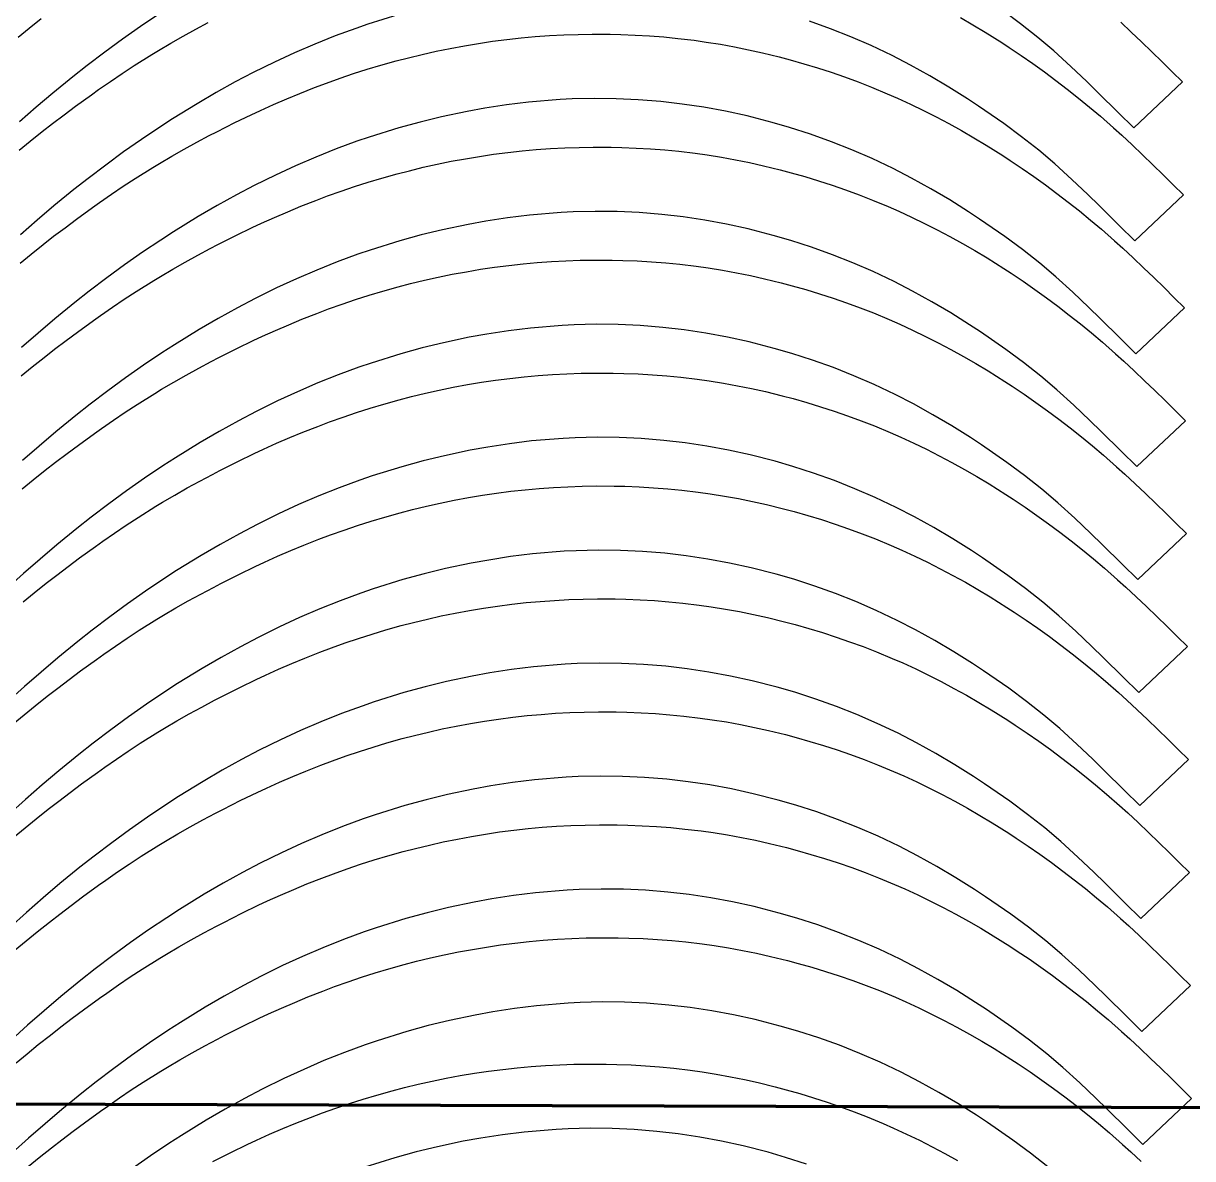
# Model space of a CAD drawing. Header units: millimetres. Extents: x -10628 to 24720, y -21829 to 4032.
# Drawn here: x 13869 to 14398, y -12614 to -12099 of the extents above; entities that cross this region are included whole.
import ezdxf

# ---------------------------------------------------------------- set-up
doc = ezdxf.new("R2010")
doc.units = ezdxf.units.MM

msp = doc.modelspace()

# ---------------------------------------------------------------- linework, layer by layer
at = {"color": 1, "lineweight": 211}
msp.add_line((4702.488, -12563.343), (17242.724, -12598.284), dxfattribs=at)
for points in [[(13930.175, -12095.208, 0), (13921.904, -12100.771, 0), (13913.747, -12106.502, 0), (13905.704, -12112.394, 0), (13897.776, -12118.438, 0), (13891.292, -12123.558, 0), (13882.262, -12130.953, 0), (13874.665, -12137.403, 0), (13867.163, -12143.963, 0)], [(14038.461, -12095.567, 0), (14024.925, -12099.78, 0), (14019.474, -12101.651, 0), (14010.117, -12105.096, 0), (14000.857, -12108.797, 0), (13991.696, -12112.744, 0), (13982.64, -12116.924, 0), (13972.924, -12121.716, 0), (13964.854, -12125.94, 0), (13956.128, -12130.759, 0), (13947.516, -12135.774, 0), (13936.384, -12142.643, 0), (13930.631, -12146.367, 0), (13922.359, -12151.93, 0), (13914.202, -12157.661, 0), (13906.16, -12163.552, 0), (13898.232, -12169.596, 0), (13891.748, -12174.716, 0), (13882.718, -12182.111, 0), (13875.121, -12188.561, 0), (13867.618, -12195.122, 0)], [(14293.156, -12096.78, 0), (14298.765, -12100.017, 0), (14304.317, -12103.352, 0), (14311.903, -12108.118, 0), (14315.249, -12110.299, 0), (14320.627, -12113.907, 0), (14325.945, -12117.602, 0), (14331.202, -12121.382, 0), (14336.397, -12125.246, 0), (14341.53, -12129.192, 0), (14346.598, -12133.218, 0), (14351.602, -12137.323, 0), (14356.54, -12141.504, 0), (14362.524, -12146.753, 0), (14366.214, -12150.09, 0), (14370.958, -12154.485, 0), (14375.651, -12158.933, 0), (14380.304, -12163.425, 0), (14384.926, -12167.949, 0), (14389.529, -12172.494, 0), (14394.121, -12177.051, 0), (14372.159, -12197.872, 0), (14365.053, -12190.889, 0), (14355.955, -12181.96, 0), (14350.816, -12176.939, 0), (14343.614, -12170.05, 0), (14335.923, -12163.055, 0), (14328.653, -12156.898, 0), (14320.833, -12150.719, 0), (14312.818, -12144.784, 0), (14301.345, -12136.852, 0), (14296.323, -12133.555, 0), (14287.88, -12128.245, 0), (14279.304, -12123.161, 0), (14270.589, -12118.327, 0), (14262.208, -12114.004, 0), (14252.716, -12109.496, 0), (14243.565, -12105.523, 0), (14234.287, -12101.85, 0), (14224.892, -12098.478, 0)], [(14365.759, -12098.932, 0), (14370.502, -12103.326, 0), (14375.195, -12107.774, 0), (14379.848, -12112.266, 0), (14384.47, -12116.79, 0), (14389.073, -12121.336, 0), (14393.665, -12125.892, 0), (14371.703, -12146.713, 0), (14364.598, -12139.73, 0), (14355.499, -12130.801, 0), (14350.36, -12125.781, 0), (14343.158, -12118.892, 0), (14335.467, -12111.896, 0), (14328.198, -12105.739, 0), (14320.377, -12099.561, 0), (14312.362, -12093.625, 0)], [(13866.514, -12105.641, 0), (13871.524, -12101.55, 0), (13876.995, -12097.193, 0)], [(13866.97, -12156.8, 0), (13871.98, -12152.709, 0), (13877.45, -12148.351, 0), (13882.137, -12144.701, 0), (13887.28, -12140.781, 0), (13892.466, -12136.916, 0), (13899.66, -12131.698, 0), (13902.964, -12129.358, 0), (13908.278, -12125.67, 0), (13913.639, -12122.05, 0), (13919.05, -12118.507, 0), (13927.007, -12113.511, 0), (13930.035, -12111.679, 0), (13935.61, -12108.401, 0), (13941.236, -12105.209, 0), (13946.907, -12102.098, 0), (13952.619, -12099.062, 0)], [(13867.426, -12207.958, 0), (13872.435, -12203.868, 0), (13877.906, -12199.51, 0), (13882.593, -12195.86, 0), (13887.736, -12191.939, 0), (13892.922, -12188.075, 0), (13900.116, -12182.857, 0), (13903.419, -12180.517, 0), (13908.733, -12176.828, 0), (13914.095, -12173.209, 0), (13919.506, -12169.666, 0), (13927.463, -12164.669, 0), (13930.491, -12162.837, 0), (13936.066, -12159.56, 0), (13941.692, -12156.368, 0), (13947.363, -12153.256, 0), (13953.075, -12150.221, 0), (13956.445, -12148.472, 0), (13964.606, -12144.36, 0), (13972.069, -12140.758, 0), (13976.282, -12138.796, 0), (13982.179, -12136.138, 0), (13988.114, -12133.568, 0), (13994.09, -12131.091, 0), (14000.777, -12128.451, 0), (14006.157, -12126.431, 0), (14012.249, -12124.254, 0), (14018.377, -12122.182, 0), (14024.54, -12120.216, 0), (14030.738, -12118.358, 0), (14037.701, -12116.411, 0), (14043.231, -12114.971, 0), (14049.522, -12113.444, 0), (14055.841, -12112.031, 0), (14062.184, -12110.732, 0), (14068.55, -12109.55, 0), (14074.936, -12108.484, 0), (14081.34, -12107.537, 0), (14087.76, -12106.71, 0), (14094.279, -12105.996, 0), (14100.638, -12105.421, 0), (14107.092, -12104.959, 0), (14113.553, -12104.617, 0), (14120.019, -12104.396, 0), (14126.488, -12104.293, 0), (14134.529, -12104.33, 0), (14139.428, -12104.442, 0), (14145.894, -12104.694, 0), (14152.354, -12105.068, 0), (14158.805, -12105.569, 0), (14165.244, -12106.198, 0), (14172.621, -12107.083, 0), (14178.075, -12107.854, 0), (14184.461, -12108.882, 0), (14190.827, -12110.041, 0), (14197.168, -12111.326, 0), (14203.485, -12112.735, 0), (14211.161, -12114.618, 0), (14216.034, -12115.911, 0), (14222.263, -12117.676, 0), (14228.457, -12119.557, 0), (14234.614, -12121.556, 0), (14240.732, -12123.673, 0), (14246.807, -12125.908, 0), (14252.836, -12128.26, 0), (14260.056, -12131.259, 0), (14264.749, -12133.319, 0), (14270.629, -12136.024, 0), (14276.455, -12138.841, 0), (14282.229, -12141.768, 0), (14287.948, -12144.802, 0), (14293.612, -12147.939, 0), (14299.221, -12151.176, 0), (14304.773, -12154.51, 0), (14312.358, -12159.277, 0), (14315.705, -12161.458, 0), (14321.083, -12165.066, 0), (14326.401, -12168.761, 0), (14331.658, -12172.541, 0), (14336.853, -12176.405, 0), (14341.986, -12180.351, 0), (14347.054, -12184.377, 0), (14352.058, -12188.481, 0), (14356.996, -12192.663, 0), (14362.98, -12197.911, 0), (14366.67, -12201.249, 0), (14371.413, -12205.643, 0), (14376.107, -12210.092, 0), (14380.759, -12214.583, 0), (14385.382, -12219.107, 0), (14389.985, -12223.653, 0), (14394.577, -12228.209, 0), (14372.614, -12249.03, 0), (14365.509, -12242.047, 0), (14356.411, -12233.118, 0), (14351.272, -12228.098, 0), (14344.07, -12221.209, 0), (14336.379, -12214.213, 0), (14329.109, -12208.057, 0), (14321.289, -12201.878, 0), (14313.274, -12195.942, 0), (14301.801, -12188.011, 0), (14296.779, -12184.713, 0), (14288.336, -12179.403, 0), (14279.76, -12174.319, 0), (14271.044, -12169.485, 0), (14262.664, -12165.163, 0), (14253.172, -12160.655, 0), (14244.021, -12156.682, 0), (14234.742, -12153.008, 0), (14225.347, -12149.637, 0), (14215.848, -12146.569, 0), (14207.976, -12144.278, 0), (14196.583, -12141.355, 0), (14186.837, -12139.219, 0), (14177.029, -12137.407, 0), (14167.167, -12135.923, 0), (14157.549, -12134.805, 0), (14147.319, -12133.971, 0), (14137.355, -12133.509, 0), (14127.381, -12133.39, 0), (14117.411, -12133.615, 0), (14111.948, -12133.884, 0), (14097.528, -12135.086, 0), (14087.633, -12136.31, 0), (14077.778, -12137.836, 0), (14069.799, -12139.288, 0), (14058.221, -12141.734, 0), (14048.533, -12144.093, 0), (14038.917, -12146.725, 0), (14025.381, -12150.939, 0), (14019.93, -12152.809, 0), (14010.573, -12156.255, 0), (14001.312, -12159.956, 0), (13992.152, -12163.902, 0), (13983.096, -12168.082, 0), (13973.38, -12172.875, 0), (13965.31, -12177.099, 0), (13956.584, -12181.917, 0), (13947.971, -12186.933, 0), (13936.84, -12193.801, 0), (13931.087, -12197.525, 0), (13922.815, -12203.088, 0), (13914.658, -12208.819, 0), (13906.616, -12214.711, 0), (13898.688, -12220.755, 0), (13892.203, -12225.875, 0), (13883.173, -12233.27, 0), (13875.576, -12239.72, 0), (13868.074, -12246.28, 0)], [(13867.882, -12259.117, 0), (13872.891, -12255.026, 0), (13878.362, -12250.668, 0), (13883.049, -12247.018, 0), (13888.192, -12243.098, 0), (13893.377, -12239.233, 0), (13900.572, -12234.016, 0), (13903.875, -12231.675, 0), (13909.189, -12227.987, 0), (13914.55, -12224.367, 0), (13919.962, -12220.824, 0), (13927.919, -12215.828, 0), (13930.946, -12213.996, 0), (13936.522, -12210.718, 0), (13942.148, -12207.526, 0), (13947.819, -12204.415, 0), (13953.531, -12201.379, 0), (13956.901, -12199.63, 0), (13965.062, -12195.518, 0), (13972.525, -12191.917, 0), (13976.738, -12189.955, 0), (13982.634, -12187.296, 0), (13988.57, -12184.727, 0), (13994.545, -12182.249, 0), (14001.233, -12179.609, 0), (14006.613, -12177.589, 0), (14012.705, -12175.413, 0), (14018.833, -12173.341, 0), (14024.996, -12171.375, 0), (14031.194, -12169.517, 0), (14038.157, -12167.57, 0), (14043.687, -12166.129, 0), (14049.978, -12164.603, 0), (14056.296, -12163.189, 0), (14062.64, -12161.891, 0), (14069.006, -12160.708, 0), (14075.392, -12159.643, 0), (14081.796, -12158.696, 0), (14088.216, -12157.869, 0), (14094.734, -12157.154, 0), (14101.094, -12156.579, 0), (14107.547, -12156.117, 0), (14114.008, -12155.776, 0), (14120.474, -12155.554, 0), (14126.944, -12155.452, 0), (14134.985, -12155.489, 0), (14139.884, -12155.6, 0), (14146.35, -12155.852, 0), (14152.81, -12156.227, 0), (14159.261, -12156.727, 0), (14165.7, -12157.356, 0), (14173.077, -12158.242, 0), (14178.53, -12159.013, 0), (14184.917, -12160.041, 0), (14191.282, -12161.199, 0), (14197.624, -12162.484, 0), (14203.941, -12163.893, 0), (14211.616, -12165.777, 0), (14216.49, -12167.07, 0), (14222.719, -12168.834, 0), (14228.913, -12170.716, 0), (14235.07, -12172.715, 0), (14241.187, -12174.832, 0), (14247.262, -12177.066, 0), (14253.292, -12179.418, 0), (14260.512, -12182.418, 0), (14265.205, -12184.478, 0), (14271.084, -12187.182, 0), (14276.911, -12190, 0), (14282.684, -12192.927, 0), (14288.404, -12195.96, 0), (14294.068, -12199.097, 0), (14299.676, -12202.334, 0), (14305.229, -12205.669, 0), (14312.814, -12210.435, 0), (14316.16, -12212.617, 0), (14321.538, -12216.224, 0), (14326.856, -12219.919, 0), (14332.114, -12223.7, 0), (14337.309, -12227.563, 0), (14342.441, -12231.509, 0), (14347.51, -12235.535, 0), (14352.514, -12239.64, 0), (14357.451, -12243.821, 0), (14363.435, -12249.07, 0), (14367.126, -12252.407, 0), (14371.869, -12256.802, 0), (14376.562, -12261.25, 0), (14381.215, -12265.742, 0), (14385.838, -12270.266, 0), (14390.44, -12274.811, 0), (14395.033, -12279.368, 0), (14373.07, -12300.189, 0), (14365.965, -12293.206, 0), (14356.867, -12284.277, 0), (14351.727, -12279.256, 0), (14344.525, -12272.367, 0), (14336.834, -12265.372, 0), (14329.565, -12259.215, 0), (14321.745, -12253.036, 0), (14313.73, -12247.101, 0), (14302.257, -12239.169, 0), (14297.234, -12235.872, 0), (14288.792, -12230.562, 0), (14280.216, -12225.478, 0), (14271.5, -12220.644, 0), (14263.12, -12216.321, 0), (14253.628, -12211.813, 0), (14244.477, -12207.84, 0), (14235.198, -12204.167, 0), (14225.803, -12200.795, 0), (14216.304, -12197.727, 0), (14208.432, -12195.436, 0), (14197.039, -12192.514, 0), (14187.293, -12190.378, 0), (14177.485, -12188.565, 0), (14167.623, -12187.082, 0), (14158.004, -12185.963, 0), (14147.774, -12185.13, 0), (14137.81, -12184.668, 0), (14127.837, -12184.549, 0), (14117.866, -12184.773, 0), (14112.404, -12185.042, 0), (14097.983, -12186.245, 0), (14088.088, -12187.468, 0), (14078.234, -12188.994, 0), (14070.255, -12190.447, 0), (14058.677, -12192.893, 0), (14048.989, -12195.252, 0), (14039.373, -12197.884, 0), (14025.837, -12202.097, 0), (14020.386, -12203.968, 0), (14011.029, -12207.413, 0), (14001.768, -12211.115, 0), (13992.608, -12215.061, 0), (13983.552, -12219.241, 0), (13973.835, -12224.033, 0), (13965.765, -12228.258, 0), (13957.04, -12233.076, 0), (13948.427, -12238.091, 0), (13937.296, -12244.96, 0), (13931.542, -12248.684, 0), (13923.271, -12254.247, 0), (13915.114, -12259.978, 0), (13907.071, -12265.869, 0), (13899.143, -12271.913, 0), (13892.659, -12277.034, 0), (13883.629, -12284.429, 0), (13876.032, -12290.878, 0), (13868.53, -12297.439, 0)], [(13868.337, -12310.275, 0), (13873.347, -12306.185, 0), (13878.818, -12301.827, 0), (13883.504, -12298.177, 0), (13888.648, -12294.256, 0), (13893.833, -12290.392, 0), (13901.028, -12285.174, 0), (13904.331, -12282.834, 0), (13909.645, -12279.145, 0), (13915.006, -12275.526, 0), (13920.417, -12271.983, 0), (13928.375, -12266.986, 0), (13931.402, -12265.155, 0), (13936.978, -12261.877, 0), (13942.603, -12258.685, 0), (13948.275, -12255.574, 0), (13953.987, -12252.538, 0), (13957.357, -12250.789, 0), (13965.517, -12246.677, 0), (13972.981, -12243.075, 0), (13977.194, -12241.113, 0), (13983.09, -12238.455, 0), (13989.026, -12235.885, 0), (13995.001, -12233.408, 0), (14001.689, -12230.768, 0), (14007.069, -12228.748, 0), (14013.16, -12226.571, 0), (14019.288, -12224.499, 0), (14025.452, -12222.534, 0), (14031.65, -12220.675, 0), (14038.612, -12218.729, 0), (14044.142, -12217.288, 0), (14050.434, -12215.761, 0), (14056.752, -12214.348, 0), (14063.096, -12213.049, 0), (14069.462, -12211.867, 0), (14075.848, -12210.801, 0), (14082.252, -12209.854, 0), (14088.672, -12209.027, 0), (14095.19, -12208.313, 0), (14101.55, -12207.738, 0), (14108.003, -12207.276, 0), (14114.464, -12206.934, 0), (14120.93, -12206.713, 0), (14127.399, -12206.61, 0), (14135.441, -12206.647, 0), (14140.34, -12206.759, 0), (14146.806, -12207.011, 0), (14153.266, -12207.386, 0), (14159.717, -12207.886, 0), (14166.156, -12208.515, 0), (14173.533, -12209.4, 0), (14178.986, -12210.171, 0), (14185.373, -12211.2, 0), (14191.738, -12212.358, 0), (14198.08, -12213.643, 0), (14204.396, -12215.052, 0), (14212.072, -12216.935, 0), (14216.946, -12218.229, 0), (14223.174, -12219.993, 0), (14229.369, -12221.875, 0), (14235.526, -12223.874, 0), (14241.643, -12225.99, 0), (14247.718, -12228.225, 0), (14253.748, -12230.577, 0), (14260.968, -12233.577, 0), (14265.661, -12235.636, 0), (14271.54, -12238.341, 0), (14277.367, -12241.158, 0), (14283.14, -12244.085, 0), (14288.859, -12247.119, 0), (14294.524, -12250.256, 0), (14300.132, -12253.493, 0), (14305.684, -12256.827, 0), (14313.27, -12261.594, 0), (14316.616, -12263.775, 0), (14321.994, -12267.383, 0), (14327.312, -12271.078, 0), (14332.569, -12274.858, 0), (14337.765, -12278.722, 0), (14342.897, -12282.668, 0), (14347.966, -12286.694, 0), (14352.969, -12290.798, 0), (14357.907, -12294.98, 0), (14363.891, -12300.228, 0), (14367.582, -12303.566, 0), (14372.325, -12307.96, 0), (14377.018, -12312.409, 0), (14381.671, -12316.9, 0), (14386.294, -12321.424, 0), (14390.896, -12325.97, 0), (14395.489, -12330.526, 0), (14373.526, -12351.347, 0), (14366.421, -12344.364, 0), (14357.323, -12335.435, 0), (14352.183, -12330.415, 0), (14344.981, -12323.526, 0), (14337.29, -12316.53, 0), (14330.021, -12310.374, 0), (14322.2, -12304.195, 0), (14314.185, -12298.26, 0), (14302.712, -12290.328, 0), (14297.69, -12287.031, 0), (14289.247, -12281.72, 0), (14280.672, -12276.637, 0), (14271.956, -12271.803, 0), (14263.576, -12267.48, 0), (14254.083, -12262.972, 0), (14244.933, -12258.999, 0), (14235.654, -12255.326, 0), (14226.259, -12251.954, 0), (14216.76, -12248.886, 0), (14208.888, -12246.595, 0), (14197.494, -12243.672, 0), (14187.749, -12241.537, 0), (14177.941, -12239.724, 0), (14168.078, -12238.24, 0), (14158.46, -12237.122, 0), (14148.23, -12236.288, 0), (14138.266, -12235.826, 0), (14128.293, -12235.707, 0), (14118.322, -12235.932, 0), (14112.86, -12236.201, 0), (14098.439, -12237.404, 0), (14088.544, -12238.627, 0), (14078.69, -12240.153, 0), (14070.711, -12241.606, 0), (14059.133, -12244.051, 0), (14049.445, -12246.41, 0), (14039.829, -12249.042, 0), (14026.292, -12253.256, 0), (14020.842, -12255.126, 0), (14011.485, -12258.572, 0), (14002.224, -12262.273, 0), (13993.064, -12266.219, 0), (13984.007, -12270.399, 0), (13974.291, -12275.192, 0), (13966.221, -12279.416, 0), (13957.496, -12284.234, 0), (13948.883, -12289.25, 0), (13937.752, -12296.119, 0), (13931.998, -12299.842, 0), (13923.727, -12305.406, 0), (13915.57, -12311.136, 0), (13907.527, -12317.028, 0), (13899.599, -12323.072, 0), (13893.115, -12328.192, 0), (13884.085, -12335.587, 0), (13876.488, -12342.037, 0), (13868.986, -12348.597, 0), (13861.569, -12355.256, 0)], [(13868.793, -12361.434, 0), (13873.803, -12357.343, 0), (13879.273, -12352.985, 0), (13883.96, -12349.335, 0), (13889.103, -12345.415, 0), (13894.289, -12341.55, 0), (13901.483, -12336.333, 0), (13904.787, -12333.992, 0), (13910.101, -12330.304, 0), (13915.462, -12326.684, 0), (13920.873, -12323.141, 0), (13928.831, -12318.145, 0), (13931.858, -12316.313, 0), (13937.433, -12313.035, 0), (13943.059, -12309.843, 0), (13948.731, -12306.732, 0), (13954.443, -12303.696, 0), (13957.813, -12301.947, 0), (13965.973, -12297.835, 0), (13973.437, -12294.234, 0), (13977.649, -12292.272, 0), (13983.546, -12289.614, 0), (13989.482, -12287.044, 0), (13995.457, -12284.566, 0), (14002.145, -12281.927, 0), (14007.525, -12279.906, 0), (14013.616, -12277.73, 0), (14019.744, -12275.658, 0), (14025.908, -12273.692, 0), (14032.106, -12271.834, 0), (14039.068, -12269.887, 0), (14044.598, -12268.446, 0), (14050.89, -12266.92, 0), (14057.208, -12265.507, 0), (14063.551, -12264.208, 0), (14069.917, -12263.025, 0), (14076.304, -12261.96, 0), (14082.708, -12261.013, 0), (14089.128, -12260.186, 0), (14095.646, -12259.471, 0), (14102.005, -12258.896, 0), (14108.459, -12258.434, 0), (14114.92, -12258.093, 0), (14121.386, -12257.872, 0), (14127.855, -12257.769, 0), (14135.896, -12257.806, 0), (14140.795, -12257.917, 0), (14147.262, -12258.17, 0), (14153.722, -12258.544, 0), (14160.172, -12259.044, 0), (14166.611, -12259.673, 0), (14173.988, -12260.559, 0), (14179.442, -12261.33, 0), (14185.829, -12262.358, 0), (14192.194, -12263.516, 0), (14198.536, -12264.802, 0), (14204.852, -12266.21, 0), (14212.528, -12268.094, 0), (14217.402, -12269.387, 0), (14223.63, -12271.152, 0), (14229.824, -12273.033, 0), (14235.982, -12275.032, 0), (14242.099, -12277.149, 0), (14248.174, -12279.383, 0), (14254.204, -12281.736, 0), (14261.424, -12284.735, 0), (14266.117, -12286.795, 0), (14271.996, -12289.499, 0), (14277.823, -12292.317, 0), (14283.596, -12295.244, 0), (14289.315, -12298.277, 0), (14294.979, -12301.414, 0), (14300.588, -12304.652, 0), (14306.14, -12307.986, 0), (14313.726, -12312.753, 0), (14317.072, -12314.934, 0), (14322.45, -12318.542, 0), (14327.768, -12322.237, 0), (14333.025, -12326.017, 0), (14338.221, -12329.881, 0), (14343.353, -12333.826, 0), (14348.422, -12337.852, 0), (14353.425, -12341.957, 0), (14358.363, -12346.138, 0), (14364.347, -12351.387, 0), (14368.037, -12354.725, 0), (14372.781, -12359.119, 0), (14377.474, -12363.567, 0), (14382.127, -12368.059, 0), (14386.749, -12372.583, 0), (14391.352, -12377.129, 0), (14395.944, -12381.685, 0), (14373.982, -12402.506, 0), (14366.876, -12395.523, 0), (14357.778, -12386.594, 0), (14352.639, -12381.574, 0), (14345.437, -12374.684, 0), (14337.746, -12367.689, 0), (14330.477, -12361.532, 0), (14322.656, -12355.354, 0), (14314.641, -12349.418, 0), (14303.168, -12341.486, 0), (14298.146, -12338.189, 0), (14289.703, -12332.879, 0), (14281.127, -12327.795, 0), (14272.412, -12322.961, 0), (14264.031, -12318.638, 0), (14254.539, -12314.13, 0), (14245.388, -12310.158, 0), (14236.11, -12306.484, 0), (14226.715, -12303.112, 0), (14217.216, -12300.044, 0), (14209.344, -12297.754, 0), (14197.95, -12294.831, 0), (14188.205, -12292.695, 0), (14178.396, -12290.882, 0), (14168.534, -12289.399, 0), (14158.916, -12288.281, 0), (14148.686, -12287.447, 0), (14138.722, -12286.985, 0), (14128.748, -12286.866, 0), (14118.778, -12287.09, 0), (14113.316, -12287.36, 0), (14098.895, -12288.562, 0), (14089, -12289.785, 0), (14079.146, -12291.311, 0), (14071.167, -12292.764, 0), (14059.589, -12295.21, 0), (14049.901, -12297.569, 0), (14040.284, -12300.201, 0), (14026.748, -12304.415, 0), (14021.297, -12306.285, 0), (14011.94, -12309.73, 0), (14002.68, -12313.432, 0), (13993.52, -12317.378, 0), (13984.463, -12321.558, 0), (13974.747, -12326.351, 0), (13966.677, -12330.575, 0), (13957.952, -12335.393, 0), (13949.339, -12340.408, 0), (13938.208, -12347.277, 0), (13932.454, -12351.001, 0), (13924.183, -12356.564, 0), (13916.026, -12362.295, 0), (13907.983, -12368.186, 0), (13900.055, -12374.23, 0), (13893.571, -12379.351, 0), (13884.541, -12386.746, 0), (13876.944, -12393.195, 0), (13869.441, -12399.756, 0), (13862.025, -12406.414, 0)], [(13864.291, -12416.745, 0), (13869.249, -12412.593, 0), (13874.258, -12408.502, 0), (13879.729, -12404.144, 0), (13884.416, -12400.494, 0), (13889.559, -12396.573, 0), (13894.745, -12392.709, 0), (13901.939, -12387.491, 0), (13905.243, -12385.151, 0), (13910.557, -12381.462, 0), (13915.918, -12377.843, 0), (13921.329, -12374.3, 0), (13929.286, -12369.303, 0), (13932.314, -12367.472, 0), (13937.889, -12364.194, 0), (13943.515, -12361.002, 0), (13949.186, -12357.891, 0), (13954.898, -12354.855, 0), (13958.269, -12353.106, 0), (13966.429, -12348.994, 0), (13973.893, -12345.392, 0), (13978.105, -12343.43, 0), (13984.002, -12340.772, 0), (13989.938, -12338.202, 0), (13995.913, -12335.725, 0), (14002.6, -12333.085, 0), (14007.98, -12331.065, 0), (14014.072, -12328.888, 0), (14020.2, -12326.817, 0), (14026.364, -12324.851, 0), (14032.561, -12322.993, 0), (14039.524, -12321.046, 0), (14045.054, -12319.605, 0), (14051.345, -12318.078, 0), (14057.664, -12316.665, 0), (14064.007, -12315.366, 0), (14070.373, -12314.184, 0), (14076.759, -12313.118, 0), (14083.163, -12312.171, 0), (14089.583, -12311.344, 0), (14096.102, -12310.63, 0), (14102.461, -12310.055, 0), (14108.915, -12309.593, 0), (14115.376, -12309.252, 0), (14121.842, -12309.03, 0), (14128.311, -12308.928, 0), (14136.352, -12308.965, 0), (14141.251, -12309.076, 0), (14147.717, -12309.328, 0), (14154.177, -12309.703, 0), (14160.628, -12310.203, 0), (14167.067, -12310.832, 0), (14174.444, -12311.717, 0), (14179.898, -12312.488, 0), (14186.285, -12313.517, 0), (14192.65, -12314.675, 0), (14198.992, -12315.96, 0), (14205.308, -12317.369, 0), (14212.984, -12319.252, 0), (14217.857, -12320.546, 0), (14224.086, -12322.31, 0), (14230.28, -12324.192, 0), (14236.437, -12326.191, 0), (14242.555, -12328.307, 0), (14248.63, -12330.542, 0), (14254.659, -12332.894, 0), (14261.88, -12335.894, 0), (14266.572, -12337.953, 0), (14272.452, -12340.658, 0), (14278.278, -12343.475, 0), (14284.052, -12346.402, 0), (14289.771, -12349.436, 0), (14295.435, -12352.573, 0), (14301.044, -12355.81, 0), (14306.596, -12359.145, 0), (14314.182, -12363.911, 0), (14317.528, -12366.092, 0), (14322.906, -12369.7, 0), (14328.224, -12373.395, 0), (14333.481, -12377.175, 0), (14338.676, -12381.039, 0), (14343.809, -12384.985, 0), (14348.877, -12389.011, 0), (14353.881, -12393.115, 0), (14358.819, -12397.297, 0), (14364.803, -12402.545, 0), (14368.493, -12405.883, 0), (14373.237, -12410.277, 0), (14377.93, -12414.726, 0), (14382.583, -12419.217, 0), (14387.205, -12423.741, 0), (14391.808, -12428.287, 0), (14396.4, -12432.844, 0), (14374.438, -12453.665, 0), (14367.332, -12446.681, 0), (14358.234, -12437.753, 0), (14353.095, -12432.732, 0), (14345.893, -12425.843, 0), (14338.202, -12418.847, 0), (14330.932, -12412.691, 0), (14323.112, -12406.512, 0), (14315.097, -12400.577, 0), (14303.624, -12392.645, 0), (14298.602, -12389.348, 0), (14290.159, -12384.037, 0), (14281.583, -12378.954, 0), (14272.867, -12374.12, 0), (14264.487, -12369.797, 0), (14254.995, -12365.289, 0), (14245.844, -12361.316, 0), (14236.566, -12357.643, 0), (14227.171, -12354.271, 0), (14217.671, -12351.203, 0), (14209.799, -12348.912, 0), (14198.406, -12345.989, 0), (14188.661, -12343.854, 0), (14178.852, -12342.041, 0), (14168.99, -12340.558, 0), (14159.372, -12339.439, 0), (14149.142, -12338.605, 0), (14139.178, -12338.143, 0), (14129.204, -12338.024, 0), (14119.234, -12338.249, 0), (14113.771, -12338.518, 0), (14099.351, -12339.721, 0), (14089.456, -12340.944, 0), (14079.602, -12342.47, 0), (14071.622, -12343.923, 0), (14060.044, -12346.368, 0), (14050.357, -12348.727, 0), (14040.74, -12351.36, 0), (14027.204, -12355.573, 0), (14021.753, -12357.443, 0), (14012.396, -12360.889, 0), (14003.136, -12364.59, 0), (13993.975, -12368.536, 0), (13984.919, -12372.716, 0), (13975.203, -12377.509, 0), (13967.133, -12381.733, 0), (13958.407, -12386.552, 0), (13949.795, -12391.567, 0), (13938.663, -12398.436, 0), (13932.91, -12402.16, 0), (13924.638, -12407.723, 0), (13916.481, -12413.454, 0), (13908.439, -12419.345, 0), (13900.511, -12425.389, 0), (13894.027, -12430.509, 0), (13884.996, -12437.904, 0), (13877.399, -12444.354, 0), (13869.897, -12450.915, 0), (13862.481, -12457.573, 0)], [(13864.747, -12467.904, 0), (13869.705, -12463.751, 0), (13874.714, -12459.66, 0), (13880.185, -12455.303, 0), (13884.872, -12451.652, 0), (13890.015, -12447.732, 0), (13895.201, -12443.867, 0), (13902.395, -12438.65, 0), (13905.698, -12436.309, 0), (13911.012, -12432.621, 0), (13916.373, -12429.002, 0), (13921.785, -12425.459, 0), (13929.742, -12420.462, 0), (13932.77, -12418.63, 0), (13938.345, -12415.352, 0), (13943.971, -12412.16, 0), (13949.642, -12409.049, 0), (13955.354, -12406.014, 0), (13958.724, -12404.265, 0), (13966.885, -12400.152, 0), (13974.348, -12396.551, 0), (13978.561, -12394.589, 0), (13984.458, -12391.931, 0), (13990.393, -12389.361, 0), (13996.369, -12386.883, 0), (14003.056, -12384.244, 0), (14008.436, -12382.223, 0), (14014.528, -12380.047, 0), (14020.656, -12377.975, 0), (14026.819, -12376.009, 0), (14033.017, -12374.151, 0), (14039.98, -12372.204, 0), (14045.51, -12370.763, 0), (14051.801, -12369.237, 0), (14058.12, -12367.824, 0), (14064.463, -12366.525, 0), (14070.829, -12365.342, 0), (14077.215, -12364.277, 0), (14083.619, -12363.33, 0), (14090.039, -12362.503, 0), (14096.558, -12361.789, 0), (14102.917, -12361.213, 0), (14109.371, -12360.751, 0), (14115.831, -12360.41, 0), (14122.298, -12360.189, 0), (14128.767, -12360.086, 0), (14136.808, -12360.123, 0), (14141.707, -12360.235, 0), (14148.173, -12360.487, 0), (14154.633, -12360.861, 0), (14161.084, -12361.362, 0), (14167.523, -12361.991, 0), (14174.9, -12362.876, 0), (14180.354, -12363.647, 0), (14186.74, -12364.675, 0), (14193.106, -12365.834, 0), (14199.447, -12367.119, 0), (14205.764, -12368.527, 0), (14213.439, -12370.411, 0), (14218.313, -12371.704, 0), (14224.542, -12373.469, 0), (14230.736, -12375.35, 0), (14236.893, -12377.349, 0), (14243.011, -12379.466, 0), (14249.086, -12381.7, 0), (14255.115, -12384.053, 0), (14262.335, -12387.052, 0), (14267.028, -12389.112, 0), (14272.907, -12391.817, 0), (14278.734, -12394.634, 0), (14284.508, -12397.561, 0), (14290.227, -12400.595, 0), (14295.891, -12403.732, 0), (14301.5, -12406.969, 0), (14307.052, -12410.303, 0), (14314.637, -12415.07, 0), (14317.984, -12417.251, 0), (14323.362, -12420.859, 0), (14328.68, -12424.554, 0), (14333.937, -12428.334, 0), (14339.132, -12432.198, 0), (14344.265, -12436.143, 0), (14349.333, -12440.169, 0), (14354.337, -12444.274, 0), (14359.274, -12448.455, 0), (14365.259, -12453.704, 0), (14368.949, -12457.042, 0), (14373.692, -12461.436, 0), (14378.386, -12465.884, 0), (14383.038, -12470.376, 0), (14387.661, -12474.9, 0), (14392.263, -12479.446, 0), (14396.856, -12484.002, 0), (14374.893, -12504.823, 0), (14367.788, -12497.84, 0), (14358.69, -12488.911, 0), (14353.551, -12483.891, 0), (14346.349, -12477.002, 0), (14338.658, -12470.006, 0), (14331.388, -12463.849, 0), (14323.568, -12457.671, 0), (14315.553, -12451.735, 0), (14304.08, -12443.804, 0), (14299.058, -12440.506, 0), (14290.615, -12435.196, 0), (14282.039, -12430.112, 0), (14273.323, -12425.278, 0), (14264.943, -12420.955, 0), (14255.451, -12416.447, 0), (14246.3, -12412.475, 0), (14237.021, -12408.801, 0), (14227.626, -12405.429, 0), (14218.127, -12402.362, 0), (14210.255, -12400.071, 0), (14198.862, -12397.148, 0), (14189.116, -12395.012, 0), (14179.308, -12393.199, 0), (14169.446, -12391.716, 0), (14159.828, -12390.598, 0), (14149.598, -12389.764, 0), (14139.634, -12389.302, 0), (14129.66, -12389.183, 0), (14119.689, -12389.408, 0), (14114.227, -12389.677, 0), (14099.807, -12390.879, 0), (14089.912, -12392.102, 0), (14080.057, -12393.628, 0), (14072.078, -12395.081, 0), (14060.5, -12397.527, 0), (14050.812, -12399.886, 0), (14041.196, -12402.518, 0), (14027.66, -12406.732, 0), (14022.209, -12408.602, 0), (14012.852, -12412.047, 0), (14003.591, -12415.749, 0), (13994.431, -12419.695, 0), (13985.375, -12423.875, 0), (13975.659, -12428.668, 0), (13967.589, -12432.892, 0), (13958.863, -12437.71, 0), (13950.25, -12442.725, 0), (13939.119, -12449.594, 0), (13933.366, -12453.318, 0), (13925.094, -12458.881, 0), (13916.937, -12464.612, 0), (13908.895, -12470.503, 0), (13900.967, -12476.548, 0), (13894.482, -12481.668, 0), (13885.452, -12489.063, 0), (13877.855, -12495.513, 0), (13870.353, -12502.073, 0), (13862.936, -12508.732, 0)], [(13865.203, -12519.062, 0), (13870.16, -12514.91, 0), (13875.17, -12510.819, 0), (13880.641, -12506.461, 0), (13885.328, -12502.811, 0), (13890.471, -12498.89, 0), (13895.656, -12495.026, 0), (13902.851, -12489.808, 0), (13906.154, -12487.468, 0), (13911.468, -12483.779, 0), (13916.829, -12480.16, 0), (13922.24, -12476.617, 0), (13930.198, -12471.621, 0), (13933.225, -12469.789, 0), (13938.801, -12466.511, 0), (13944.427, -12463.319, 0), (13950.098, -12460.208, 0), (13955.81, -12457.172, 0), (13959.18, -12455.423, 0), (13967.34, -12451.311, 0), (13974.804, -12447.709, 0), (13979.017, -12445.747, 0), (13984.913, -12443.089, 0), (13990.849, -12440.519, 0), (13996.824, -12438.042, 0), (14003.512, -12435.402, 0), (14008.892, -12433.382, 0), (14014.983, -12431.206, 0), (14021.112, -12429.134, 0), (14027.275, -12427.168, 0), (14033.473, -12425.31, 0), (14040.436, -12423.363, 0), (14045.966, -12421.922, 0), (14052.257, -12420.396, 0), (14058.575, -12418.982, 0), (14064.919, -12417.684, 0), (14071.285, -12416.501, 0), (14077.671, -12415.435, 0), (14084.075, -12414.488, 0), (14090.495, -12413.661, 0), (14097.013, -12412.947, 0), (14103.373, -12412.372, 0), (14109.826, -12411.91, 0), (14116.287, -12411.569, 0), (14122.753, -12411.347, 0), (14129.223, -12411.245, 0), (14137.264, -12411.282, 0), (14142.163, -12411.393, 0), (14148.629, -12411.645, 0), (14155.089, -12412.02, 0), (14161.54, -12412.52, 0), (14167.979, -12413.149, 0), (14175.356, -12414.035, 0), (14180.809, -12414.805, 0), (14187.196, -12415.834, 0), (14193.561, -12416.992, 0), (14199.903, -12418.277, 0), (14206.22, -12419.686, 0), (14213.895, -12421.57, 0), (14218.769, -12422.863, 0), (14224.998, -12424.627, 0), (14231.192, -12426.509, 0), (14237.349, -12428.508, 0), (14243.466, -12430.624, 0), (14249.541, -12432.859, 0), (14255.571, -12435.211, 0), (14262.791, -12438.211, 0), (14267.484, -12440.271, 0), (14273.363, -12442.975, 0), (14279.19, -12445.793, 0), (14284.963, -12448.72, 0), (14290.683, -12451.753, 0), (14296.347, -12454.89, 0), (14301.955, -12458.127, 0), (14307.508, -12461.462, 0), (14315.093, -12466.228, 0), (14318.439, -12468.409, 0), (14323.817, -12472.017, 0), (14329.135, -12475.712, 0), (14334.393, -12479.492, 0), (14339.588, -12483.356, 0), (14344.72, -12487.302, 0), (14349.789, -12491.328, 0), (14354.793, -12495.433, 0), (14359.73, -12499.614, 0), (14365.714, -12504.863, 0), (14369.405, -12508.2, 0), (14374.148, -12512.595, 0), (14378.841, -12517.043, 0), (14383.494, -12521.535, 0), (14388.117, -12526.059, 0), (14392.719, -12530.604, 0), (14397.312, -12535.161, 0), (14375.349, -12555.982, 0), (14368.244, -12548.999, 0), (14359.146, -12540.07, 0), (14354.006, -12535.049, 0), (14346.804, -12528.16, 0), (14339.113, -12521.165, 0), (14331.844, -12515.008, 0), (14324.023, -12508.829, 0), (14316.009, -12502.894, 0), (14304.536, -12494.962, 0), (14299.513, -12491.665, 0), (14291.071, -12486.355, 0), (14282.495, -12481.271, 0), (14273.779, -12476.437, 0), (14265.399, -12472.114, 0), (14255.906, -12467.606, 0), (14246.756, -12463.633, 0), (14237.477, -12459.96, 0), (14228.082, -12456.588, 0), (14218.583, -12453.52, 0), (14210.711, -12451.229, 0), (14199.318, -12448.307, 0), (14189.572, -12446.171, 0), (14179.764, -12444.358, 0), (14169.902, -12442.875, 0), (14160.283, -12441.756, 0), (14150.053, -12440.923, 0), (14140.089, -12440.46, 0), (14130.116, -12440.342, 0), (14120.145, -12440.566, 0), (14114.683, -12440.835, 0), (14100.262, -12442.038, 0), (14090.367, -12443.261, 0), (14080.513, -12444.787, 0), (14072.534, -12446.24, 0), (14060.956, -12448.685, 0), (14051.268, -12451.045, 0), (14041.652, -12453.677, 0), (14028.116, -12457.89, 0), (14022.665, -12459.761, 0), (14013.308, -12463.206, 0), (14004.047, -12466.907, 0), (13994.887, -12470.854, 0), (13985.831, -12475.033, 0), (13976.114, -12479.826, 0), (13968.044, -12484.05, 0), (13959.319, -12488.869, 0), (13950.706, -12493.884, 0), (13939.575, -12500.753, 0), (13933.821, -12504.477, 0), (13925.55, -12510.04, 0), (13917.393, -12515.771, 0), (13909.35, -12521.662, 0), (13901.422, -12527.706, 0), (13894.938, -12532.826, 0), (13885.908, -12540.221, 0), (13878.311, -12546.671, 0), (13870.809, -12553.232, 0), (13863.392, -12559.89, 0)], [(13865.658, -12570.221, 0), (13870.616, -12566.068, 0), (13875.626, -12561.978, 0), (13881.097, -12557.62, 0), (13885.783, -12553.97, 0), (13890.927, -12550.049, 0), (13896.112, -12546.185, 0), (13903.306, -12540.967, 0), (13906.61, -12538.626, 0), (13911.924, -12534.938, 0), (13917.285, -12531.319, 0), (13922.696, -12527.776, 0), (13930.654, -12522.779, 0), (13933.681, -12520.947, 0), (13939.257, -12517.669, 0), (13944.882, -12514.478, 0), (13950.554, -12511.366, 0), (13956.266, -12508.331, 0), (13959.636, -12506.582, 0), (13967.796, -12502.47, 0), (13975.26, -12498.868, 0), (13979.472, -12496.906, 0), (13985.369, -12494.248, 0), (13991.305, -12491.678, 0), (13997.28, -12489.201, 0), (14003.968, -12486.561, 0), (14009.348, -12484.541, 0), (14015.439, -12482.364, 0), (14021.567, -12480.292, 0), (14027.731, -12478.326, 0), (14033.929, -12476.468, 0), (14040.891, -12474.521, 0), (14046.421, -12473.081, 0), (14052.713, -12471.554, 0), (14059.031, -12470.141, 0), (14065.375, -12468.842, 0), (14071.74, -12467.659, 0), (14078.127, -12466.594, 0), (14084.531, -12465.647, 0), (14090.951, -12464.82, 0), (14097.469, -12464.106, 0), (14103.829, -12463.531, 0), (14110.282, -12463.069, 0), (14116.743, -12462.727, 0), (14123.209, -12462.506, 0), (14129.678, -12462.403, 0), (14137.72, -12462.44, 0), (14142.618, -12462.552, 0), (14149.085, -12462.804, 0), (14155.545, -12463.178, 0), (14161.996, -12463.679, 0), (14168.435, -12464.308, 0), (14175.812, -12465.193, 0), (14181.265, -12465.964, 0), (14187.652, -12466.992, 0), (14194.017, -12468.151, 0), (14200.359, -12469.436, 0), (14206.675, -12470.845, 0), (14214.351, -12472.728, 0), (14219.225, -12474.021, 0), (14225.453, -12475.786, 0), (14231.648, -12477.667, 0), (14237.805, -12479.666, 0), (14243.922, -12481.783, 0), (14249.997, -12484.017, 0), (14256.027, -12486.37, 0), (14263.247, -12489.369, 0), (14267.94, -12491.429, 0), (14273.819, -12494.134, 0), (14279.646, -12496.951, 0), (14285.419, -12499.878, 0), (14291.138, -12502.912, 0), (14296.803, -12506.049, 0), (14302.411, -12509.286, 0), (14307.963, -12512.62, 0), (14315.549, -12517.387, 0), (14318.895, -12519.568, 0), (14324.273, -12523.176, 0), (14329.591, -12526.871, 0), (14334.848, -12530.651, 0), (14340.044, -12534.515, 0), (14345.176, -12538.461, 0), (14350.245, -12542.487, 0), (14355.248, -12546.591, 0), (14360.186, -12550.773, 0), (14366.17, -12556.021, 0), (14369.861, -12559.359, 0), (14374.604, -12563.753, 0), (14379.297, -12568.202, 0), (14383.95, -12572.693, 0), (14388.573, -12577.217, 0), (14393.175, -12581.763, 0), (14397.767, -12586.319, 0), (14375.805, -12607.14, 0), (14368.7, -12600.157, 0), (14359.602, -12591.228, 0), (14354.462, -12586.208, 0), (14347.26, -12579.319, 0), (14339.569, -12572.323, 0), (14332.3, -12566.166, 0), (14324.479, -12559.988, 0), (14316.464, -12554.052, 0), (14304.991, -12546.121, 0), (14299.969, -12542.823, 0), (14291.526, -12537.513, 0), (14282.95, -12532.429, 0), (14274.235, -12527.595, 0), (14265.855, -12523.273, 0), (14256.362, -12518.764, 0), (14247.212, -12514.792, 0), (14237.933, -12511.118, 0), (14228.538, -12507.747, 0), (14219.039, -12504.679, 0), (14211.167, -12502.388, 0), (14199.773, -12499.465, 0), (14190.028, -12497.329, 0), (14180.219, -12495.517, 0), (14170.357, -12494.033, 0), (14160.739, -12492.915, 0), (14150.509, -12492.081, 0), (14140.545, -12491.619, 0), (14130.571, -12491.5, 0), (14120.601, -12491.725, 0), (14115.139, -12491.994, 0), (14100.718, -12493.196, 0), (14090.823, -12494.42, 0), (14080.969, -12495.946, 0), (14072.99, -12497.398, 0), (14061.412, -12499.844, 0), (14051.724, -12502.203, 0), (14042.108, -12504.835, 0), (14028.571, -12509.049, 0), (14023.121, -12510.919, 0), (14013.764, -12514.365, 0), (14004.503, -12518.066, 0), (13995.343, -12522.012, 0), (13986.286, -12526.192, 0), (13976.57, -12530.985, 0), (13968.5, -12535.209, 0), (13959.775, -12540.027, 0), (13951.162, -12545.042, 0), (13940.031, -12551.911, 0), (13934.277, -12555.635, 0), (13926.006, -12561.198, 0), (13917.849, -12566.929, 0), (13909.806, -12572.821, 0), (13901.878, -12578.865, 0), (13895.394, -12583.985, 0), (13886.364, -12591.38, 0), (13878.767, -12597.83, 0), (13871.265, -12604.39, 0), (13863.848, -12611.049, 0)], [(13871.072, -12617.227, 0), (13876.082, -12613.136, 0), (13881.552, -12608.778, 0), (13886.239, -12605.128, 0), (13891.382, -12601.208, 0), (13896.568, -12597.343, 0), (13903.762, -12592.126, 0), (13907.066, -12589.785, 0), (13912.38, -12586.097, 0), (13917.741, -12582.477, 0), (13923.152, -12578.934, 0), (13931.109, -12573.938, 0), (13934.137, -12572.106, 0), (13939.712, -12568.828, 0), (13945.338, -12565.636, 0), (13951.009, -12562.525, 0), (13956.722, -12559.489, 0), (13960.092, -12557.74, 0), (13968.252, -12553.628, 0), (13975.716, -12550.027, 0), (13979.928, -12548.065, 0), (13985.825, -12545.406, 0), (13991.761, -12542.836, 0), (13997.736, -12540.359, 0), (14004.424, -12537.719, 0), (14009.804, -12535.699, 0), (14015.895, -12533.523, 0), (14022.023, -12531.451, 0), (14028.187, -12529.485, 0), (14034.384, -12527.627, 0), (14041.347, -12525.68, 0), (14046.877, -12524.239, 0), (14053.168, -12522.713, 0), (14059.487, -12521.299, 0), (14065.83, -12520.001, 0), (14072.196, -12518.818, 0), (14078.582, -12517.753, 0), (14084.987, -12516.806, 0), (14091.406, -12515.979, 0), (14097.925, -12515.264, 0), (14104.284, -12514.689, 0), (14110.738, -12514.227, 0), (14117.199, -12513.886, 0), (14123.665, -12513.664, 0), (14130.134, -12513.562, 0), (14138.175, -12513.599, 0), (14143.074, -12513.71, 0), (14149.541, -12513.962, 0), (14156.001, -12514.337, 0), (14162.451, -12514.837, 0), (14168.89, -12515.466, 0), (14176.267, -12516.352, 0), (14181.721, -12517.123, 0), (14188.108, -12518.151, 0), (14194.473, -12519.309, 0), (14200.815, -12520.594, 0), (14207.131, -12522.003, 0), (14214.807, -12523.887, 0), (14219.681, -12525.18, 0), (14225.909, -12526.944, 0), (14232.103, -12528.826, 0), (14238.261, -12530.825, 0), (14244.378, -12532.942, 0), (14250.453, -12535.176, 0), (14256.483, -12537.528, 0), (14263.703, -12540.528, 0), (14268.395, -12542.588, 0), (14274.275, -12545.292, 0), (14280.102, -12548.11, 0), (14285.875, -12551.037, 0), (14291.594, -12554.07, 0), (14297.258, -12557.207, 0), (14302.867, -12560.444, 0), (14308.419, -12563.779, 0), (14316.005, -12568.545, 0), (14319.351, -12570.726, 0), (14324.729, -12574.334, 0), (14330.047, -12578.029, 0), (14335.304, -12581.81, 0), (14340.5, -12585.673, 0), (14345.632, -12589.619, 0), (14350.7, -12593.645, 0), (14355.704, -12597.75, 0), (14360.642, -12601.931, 0), (14366.626, -12607.18, 0), (14370.316, -12610.517, 0), (14375.06, -12614.912, 0)], [(14332.756, -12617.325, 0), (14324.935, -12611.146, 0), (14316.92, -12605.211, 0), (14305.447, -12597.279, 0), (14300.425, -12593.982, 0), (14291.982, -12588.672, 0), (14283.406, -12583.588, 0), (14274.691, -12578.754, 0), (14266.31, -12574.431, 0), (14256.818, -12569.923, 0), (14247.667, -12565.95, 0), (14238.389, -12562.277, 0), (14228.994, -12558.905, 0), (14219.494, -12555.837, 0), (14211.622, -12553.546, 0), (14200.229, -12550.624, 0), (14190.484, -12548.488, 0), (14180.675, -12546.675, 0), (14170.813, -12545.192, 0), (14161.195, -12544.073, 0), (14150.965, -12543.24, 0), (14141.001, -12542.778, 0), (14131.027, -12542.659, 0), (14121.057, -12542.883, 0), (14115.595, -12543.152, 0), (14101.174, -12544.355, 0), (14091.279, -12545.578, 0), (14081.425, -12547.104, 0), (14073.446, -12548.557, 0), (14061.867, -12551.003, 0), (14052.18, -12553.362, 0), (14042.563, -12555.994, 0), (14029.027, -12560.207, 0), (14023.576, -12562.078, 0), (14014.219, -12565.523, 0), (14004.959, -12569.224, 0), (13995.799, -12573.171, 0), (13986.742, -12577.351, 0), (13977.026, -12582.143, 0), (13968.956, -12586.367, 0), (13960.23, -12591.186, 0), (13951.618, -12596.201, 0), (13940.487, -12603.07, 0), (13934.733, -12606.794, 0), (13926.462, -12612.357, 0), (13918.305, -12618.088, 0)], [(13954.622, -12614.937, 0), (13962.783, -12610.825, 0), (13970.246, -12607.223, 0), (13974.459, -12605.261, 0), (13980.355, -12602.603, 0), (13986.291, -12600.033, 0), (13992.266, -12597.556, 0), (13998.954, -12594.916, 0), (14004.334, -12592.896, 0), (14010.426, -12590.719, 0), (14016.554, -12588.647, 0), (14022.717, -12586.682, 0), (14028.915, -12584.823, 0), (14035.878, -12582.876, 0), (14041.408, -12581.436, 0), (14047.699, -12579.909, 0), (14054.018, -12578.496, 0), (14060.361, -12577.197, 0), (14066.727, -12576.015, 0), (14073.113, -12574.949, 0), (14079.517, -12574.002, 0), (14085.937, -12573.175, 0), (14092.455, -12572.461, 0), (14098.815, -12571.886, 0), (14105.269, -12571.424, 0), (14111.729, -12571.082, 0), (14118.195, -12570.861, 0), (14124.665, -12570.758, 0), (14132.706, -12570.795, 0), (14137.605, -12570.907, 0), (14144.071, -12571.159, 0), (14150.531, -12571.534, 0), (14156.982, -12572.034, 0), (14163.421, -12572.663, 0), (14170.798, -12573.548, 0), (14176.251, -12574.319, 0), (14182.638, -12575.348, 0), (14189.003, -12576.506, 0), (14195.345, -12577.791, 0), (14201.662, -12579.2, 0), (14209.337, -12581.083, 0), (14214.211, -12582.377, 0), (14220.44, -12584.141, 0), (14226.634, -12586.022, 0), (14232.791, -12588.022, 0), (14238.909, -12590.138, 0), (14244.983, -12592.373, 0), (14251.013, -12594.725, 0), (14258.233, -12597.725, 0), (14262.926, -12599.784, 0), (14268.805, -12602.489, 0), (14274.632, -12605.306, 0), (14280.405, -12608.233, 0), (14286.125, -12611.267, 0), (14291.789, -12614.404, 0)], [(14223.524, -12616.102, 0), (14214.025, -12613.034, 0), (14206.153, -12610.743, 0), (14194.76, -12607.82, 0), (14185.014, -12605.685, 0), (14175.206, -12603.872, 0), (14165.344, -12602.388, 0), (14155.726, -12601.27, 0), (14145.495, -12600.436, 0), (14135.531, -12599.974, 0), (14125.558, -12599.855, 0), (14115.587, -12600.08, 0), (14110.125, -12600.349, 0), (14095.704, -12601.551, 0), (14085.809, -12602.775, 0), (14075.955, -12604.301, 0), (14067.976, -12605.753, 0), (14056.398, -12608.199, 0), (14046.71, -12610.558, 0), (14037.094, -12613.19, 0), (14023.558, -12617.404, 0)]]:
    msp.add_polyline3d(points)

doc.saveas('drawing.dxf')
